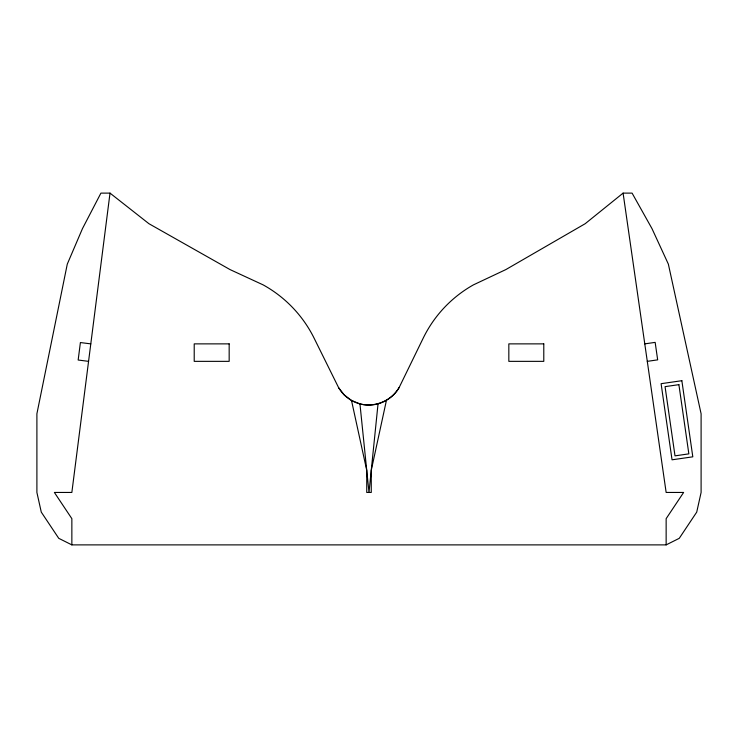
<?xml version="1.0" encoding="UTF-8"?>
<svg xmlns="http://www.w3.org/2000/svg" width="738" height="738" viewBox="0 0 738 738"><rect width="100%" height="100%" fill="white"/><g stroke="black" fill="none" stroke-linecap="round" stroke-linejoin="round"><path stroke-width="1.11" d="M378.041 403.815L369 492.449L359.95 403.898L351.5 400.448L344.231 394.931L338.641 387.718L314.13 338.207A123.597 123.597 0 0 0 263.152 284.886L230.053 269.591L148.938 223.706L110.017 193.116L100.922 193.116L82.462 228.623L67.278 264.13L36.9 413.787L36.9 492.449L41.273 512.107L58.745 538.325L71.854 544.884L666.146 544.884L679.255 538.325L696.727 512.107L701.1 492.449L701.1 413.787L668.36 264.13L651.986 228.623L632.088 193.116L623.093 193.116L585.188 223.706L505.834 269.591L473.39 284.886A122.628 122.628 0 0 0 423.243 338.069L399.193 387.432C391.454 400.808 374.913 407.745 359.95 403.898M110.017 193.116L71.854 492.449L54.381 492.449L71.854 518.666L71.854 544.884M386.454 400.282L371.26 470.291L371.26 492.449L366.74 492.449L366.74 470.309L351.5 400.448M644.772 343.871L655.159 342.377L657.669 359.858L647.291 361.352M90.802 343.871L80.396 342.552L78.163 360.024L88.569 361.352M623.093 193.116L666.146 492.449L683.619 492.449L666.146 518.666L666.146 544.884M399.193 387.432A34.963 34.963 0 0 1 338.641 387.718M681.857 380.697L661.1 383.686L672.041 459.811L692.807 456.822L681.857 380.697M678.895 384.655L665.058 386.647L675.002 455.853L688.849 453.861L678.895 384.655M229.167 343.871L194.214 343.871L194.214 361.352L229.167 361.352L229.167 343.871M543.786 343.871L508.833 343.871L508.833 361.352L543.786 361.352L543.786 343.871"/></g></svg>
